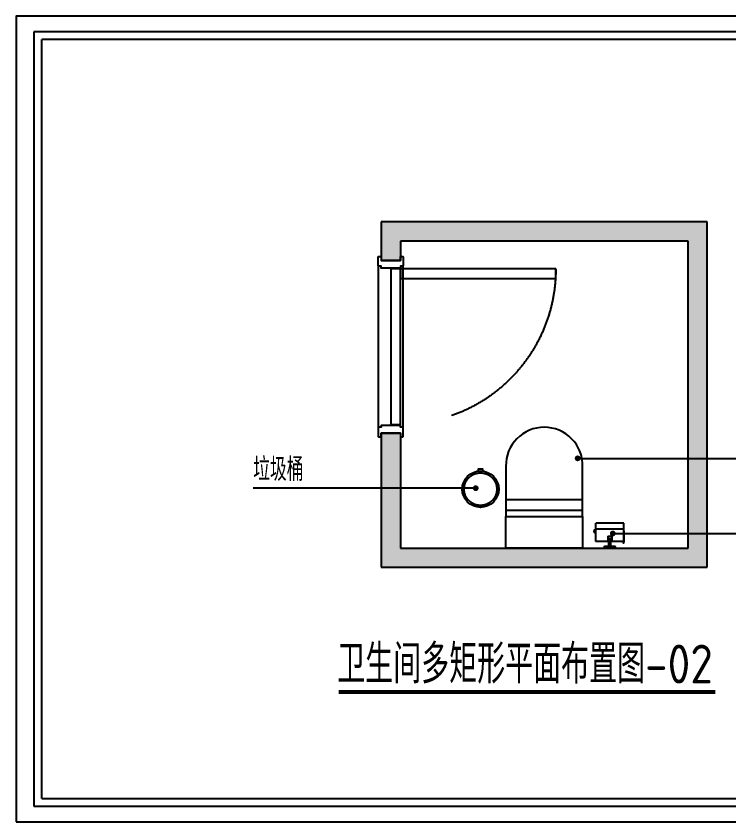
# Model space of a CAD drawing. Extents: x 23971 to 232415, y -48119 to 67869.
# Drawn here: x 189660 to 193375, y -2178 to 2022 of the extents above; entities that cross this region are included whole.
import ezdxf

# ---------------------------------------------------------------- set-up
doc = ezdxf.new("R2010")
doc.units = 0
doc.header["$LTSCALE"] = 1000
doc.header["$MEASUREMENT"] = 0
doc.linetypes.add('DASHED', pattern=[0.75, 0.5, -0.25])
for name, color, linetype in [('A-rc 混凝土墙', 255, 'Continuous'), ('A-WINDOW-门窗', 153, 'Continuous'), ('D-door门', 42, 'Continuous'), ('D-门套', 42, 'Continuous'), ('DIM_SYMB', 3, 'Continuous'), ('PM-家具', 146, 'Continuous'), ('PUB_DIM', 3, 'Continuous'), ('PUB_TEXT', 7, 'Continuous'), ('活动家具', 7, 'Continuous')]:
    doc.layers.add(name, color=color, linetype=linetype)
doc.styles.add('_TCH_DIM', font='SIMPLEX', dxfattribs={"bigfont": 'GBCBIG'})
doc.styles.get("Standard").update_dxf_attribs({"font": 'gbenor.shx', "bigfont": 'gbcbig.shx'})
doc.dimstyles.new('ISO-25', dxfattribs={"dimtxt": 2.5, "dimasz": 2.5, "dimexe": 1.25, "dimexo": 0.625, "dimtad": 1, "dimtxsty": 'Standard', "dimcen": 2.5, "dimadec": 0, "dimazin": 0, "dimtfac": 1, "dimtmove": 0, "dimatfit": 3, "dimfxl": 1, "dimarcsym": 0})

# ---------------------------------------------------------------- blocks, each defined once
blk = doc.blocks.new('dgdfgf45242')
at = {"layer": 'A-WINDOW-门窗', "color": 250, "linetype": 'DASHED', "ltscale": 2}
for points in [[(19048.8, 7603.3), (19892.8, 7603.3)], [(19892.8, 7473.3), (19048.8, 7473.3)]]:
    blk.add_lwpolyline(points, dxfattribs=at)
at = {"layer": 'A-WINDOW-门窗', "color": 250, "linetype": 'DASHED', "ltscale": 2, "elevation": 0}
blk.add_lwpolyline([(19115.8, 6678.3), (19065.8, 6678.3), (19065.8, 7488.3), (19115.8, 7488.3), (19115.8, 7478.3), (19115.8, 7478.3), (19115.8, 6688.3), (19115.8, 6688.3), (19115.8, 6678.3)], dxfattribs=at)
at = {"layer": 'A-WINDOW-门窗', "color": 250, "linetype": 'DASHED', "ltscale": 2}
blk.add_arc((19065.8, 7488.3, 0), 810, 270, 0, dxfattribs=at)
at = {"layer": 'D-door门', "ltscale": 0.5, "elevation": 0}
blk.add_lwpolyline([(19875.8, 7538.3), (19875.8, 7488.3), (19065.8, 7488.3), (19065.8, 7538.3), (19075.8, 7538.3), (19075.8, 7538.3), (19865.8, 7538.3), (19865.8, 7538.3), (19875.8, 7538.3)], dxfattribs=at)
at = {"layer": 'D-门套', "lineweight": 25}
for points in [[(19000.8, 7488.3), (19000.8, 7475.3), (19002.8, 7473.3), (19048.8, 7473.3), (19050.8, 7475.3), (19050.8, 7488.3), (19060.8, 7488.3), (19060.8, 7588.3), (19050.8, 7588.3), (19050.8, 7601.3), (19048.8, 7603.3), (19002.8, 7603.3), (19000.8, 7601.3), (19000.8, 7588.3), (19020.8, 7588.3), (19020.8, 7488.3), (19000.8, 7488.3)], [(19940.8, 7488.3), (19940.8, 7475.3), (19938.8, 7473.3), (19892.8, 7473.3), (19890.8, 7475.3), (19890.8, 7488.3), (19880.8, 7488.3), (19880.8, 7588.3), (19890.8, 7588.3), (19890.8, 7601.3), (19892.8, 7603.3), (19938.8, 7603.3), (19940.8, 7601.3), (19940.8, 7588.3), (19920.8, 7588.3), (19920.8, 7488.3), (19940.8, 7488.3)]]:
    blk.add_lwpolyline(points, dxfattribs=at)
blk = doc.blocks.new('20kuang')
at = {"color": 251}
for p, q in [((-187899.8, 32554.2), (-193665.6, 32554.2)), ((-193665.6, 32554.2), (-193665.6, 28516.8)), ((-193665.6, 28516.8), (-187899.8, 28516.8))]:
    blk.add_line(p, q, dxfattribs=at)
for p, q in [((-187940.5, 32513.5), (-193624.9, 32513.5)), ((-193624.9, 28557.5), (-193624.9, 32513.5)), ((-193624.9, 28557.5), (-187940.5, 28557.5))]:
    blk.add_line(p, q)
blk.add_lwpolyline([(-193758.5, 28435.5), (-187818.5, 28435.5), (-187818.5, 32635.5), (-193758.5, 32635.5)], close=True)
blk = doc.blocks.new('matong1')
at = {"color": 250, "linetype": 'DASHED', "ltscale": 2}
blk.add_line((-160656.7, -26288.4), (-160256.7, -26288.4), dxfattribs=at)
blk.add_line((-160256.7, -26343.1), (-160656.7, -26343.1))
blk.add_lwpolyline([(-160656.7, -26113.2, -0.418231), (-160456.7, -25910.4, -0.418231), (-160256.7, -26113.2), (-160256.7, -26376), (-160656.7, -26376), (-160656.7, -26113.2)], format="xyb")
blk.add_lwpolyline([(-160656.7, -26540.4), (-160256.7, -26540.4), (-160256.7, -26376), (-160656.7, -26376)], close=True)
blk = doc.blocks.new('lajitong')
at = {"layer": 'A-WINDOW-门窗', "color": 250, "linetype": 'DASHED', "ltscale": 2}
blk.add_circle((-145482.4, -22437.2), 85, dxfattribs=at)
at = {"layer": 'PM-家具'}
blk.add_lwpolyline([(-145494.3, -22531.5), (-145494.3, -22541.7), (-145470.5, -22541.7), (-145470.5, -22531.5)], dxfattribs=at)
blk.add_circle((-145482.4, -22437.2), 95, dxfattribs=at)

msp = doc.modelspace()

# ---------------------------------------------------------------- hatches: boundary and pattern name
at = {"layer": '活动家具'}
h = msp.add_hatch(dxfattribs=at)
h.set_pattern_fill('钢筋混凝土', color=251, scale=10, angle=180)
h.set_pattern_definition([(225, (336646.695, 43155.953), (17.6776695, -17.6776695), []), (230, (336646.695, 43155.95), (-71.726018, 6.275213), [7.5, -82.5]), (175, (336646.695, 43155.95), (13.875133, -75.219213), [6, -66]), (280.4514, (336640.72, 43156.476), (-57.850938, -68.943954), [6.37402, -70.11421]), (226.1842, (336646.695, 43135.95), (-106.724105, 16.5519), [11.25, -123.75]), (276.6356, (336637.8, 43137.33), (-93.46627, -97.41179), [9.56103, -105.1713]), (171.1842, (336646.7, 43135.95), (-93.466195, -97.41186), [9, -99]), (201, (336636.695, 43140.95), (-59.690705, 40.26189), [7.5, -82.5]), (146, (336636.695, 43140.95), (-24.331533, -72.515005), [6, -66]), (251.4514, (336631.72, 43144.31), (-84.022263, -32.25305), [6.37402, -70.11421]), (217.5, (336646.695, 43155.953), (-1.2159855, -33.2893854), [0, -65.2, 0, -67, 0, -66.25]), (187.5, (336646.695, 43155.953), (-26.306954, -39.441171), [0, -38.2, 0, -63.7, 0, -25.25]), (147.5, (336668.995, 43155.953), (-53.3822436, 2.255487), [0, -25, 0, -78, 0, -103.5]), (137.5, (336678.995, 43155.953), (-58.318617, -10.010498), [0, -32.5, 0, -51.8, 0, -73.5])])
h.paths.add_polyline_path([(193262.7, 949), (191562.7, 949), (191562.7, 749), (191662.7, 749), (191662.7, 849), (193162.7, 849), (193162.7, -751), (191662.7, -751), (191662.7, -151), (191562.7, -151), (191562.7, -851), (193262.7, -851)])

# ---------------------------------------------------------------- linework, layer by layer
at = {"layer": 'A-rc 混凝土墙'}
for p, q in [((191562.7, 949), (191562.7, 749)), ((193262.7, 949), (191562.7, 949)), ((193262.7, -851), (193262.7, 949)), ((191662.7, 849), (191662.7, 749)), ((193162.7, 849), (191662.7, 849)), ((193162.7, -751), (193162.7, 849)), ((191662.7, 749), (191562.7, 749)), ((191562.7, -151), (191562.7, -851)), ((191662.7, -151), (191562.7, -151)), ((191662.7, -151), (191662.7, -751)), ((191662.7, -751), (193162.7, -751)), ((191562.7, -851), (193262.7, -851))]:
    msp.add_line(p, q, dxfattribs=at)
at = {"layer": 'A-WINDOW-门窗', "color": 250, "linetype": 'DASHED', "ltscale": 2}
msp.add_line((192681.9, -651.1), (192826.9, -651.1), dxfattribs=at)
at = {"layer": 'DIM_SYMB', "const_width": 21}
msp.add_lwpolyline([(191341.5, -1501.3), (193305.1, -1501.3)], dxfattribs=at)
at = {"layer": 'PM-家具'}
for p, q in [((192681.9, -717), (192681.9, -621)), ((192826.9, -621), (192681.9, -621)), ((192826.9, -717), (192826.9, -621)), ((192671.9, -659.6), (192671.9, -664.9)), ((192681.9, -669.9), (192676.9, -669.9)), ((192677.9, -659.6), (192677.9, -660.9)), ((192680.9, -663.9), (192681.9, -663.9)), ((192829.1, -721.9), (192829.1, -664.9)), ((192744.4, -689.5), (192744.4, -717)), ((192744.4, -689.5), (192764.4, -689.5)), ((192744.4, -708), (192749.4, -708)), ((192744.4, -714), (192749.4, -714)), ((192749.4, -741), (192749.4, -701)), ((192749.4, -701), (192759.4, -701)), ((192759.4, -741), (192759.4, -701)), ((192759.4, -708), (192764.4, -708)), ((192759.4, -714), (192764.4, -714)), ((192764.4, -689.5), (192764.4, -717)), ((192744.4, -717), (192681.9, -717)), ((192781.9, -743), (192726.9, -743)), ((192826.9, -717), (192764.4, -717)), ((192823.1, -721.9), (192823.1, -717))]:
    msp.add_line(p, q, dxfattribs=at)
msp.add_lwpolyline([(192726.9, -751), (192726.9, -743, -0.414214), (192728.9, -741), (192779.9, -741, -0.414214), (192781.9, -743), (192781.9, -751)], format="xyb", close=True, dxfattribs=at)
for centre, radius, start, end in [((192674.9, -659.6), 3, 0, 180), ((192676.9, -664.9), 5, 180, 270), ((192680.9, -660.9), 3, 180, 270), ((192826.1, -664.9), 3, 0, 73.8987), ((192826.1, -721.9), 3, 180, 0)]:
    msp.add_arc(centre, radius, start, end, dxfattribs=at)

# ---------------------------------------------------------------- block references
at = {"color": 146}
msp.add_blockref('20kuang', (383418.7, -30613.5), dxfattribs=at)
at = {"xscale": -1, "rotation": 90}
msp.add_blockref('dgdfgf45242', (199151, 19769.8), dxfattribs=at)
at = {"layer": 'PM-家具', "xscale": -1}
msp.add_blockref('matong1', (31956, 25789.4), dxfattribs=at)
at = {"layer": 'PM-家具', "color": 146, "rotation": 180}
msp.add_blockref('lajitong', (46598, -22880.7), dxfattribs=at)

# ---------------------------------------------------------------- texts
at = {"layer": 'PUB_TEXT', "style": '_TCH_DIM'}
msp.add_text('垃圾桶', height=121.53, dxfattribs=at).set_placement((190895.7, -400.8))
at = {"layer": 'PUB_TEXT'}
msp.add_text('卫生间多矩形平面布置图-02', height=202.553, dxfattribs=at).set_placement((191333.8, -1456.5))

# ---------------------------------------------------------------- leaders
at = {"layer": 'PUB_DIM'}
for points in [[(192586.9, -283), (193800.8, -283)], [(192055.8, -438.6), (190895.7, -438.6)], [(192770.1, -674.8), (193811.6, -674.8)]]:
    msp.add_leader(points, dimstyle='ISO-25', override={"dimscale": 0, "dimasz": 120, "dimtad": 0, "dimldrblk": 'DotSmall', "dimfxl": 100, "dimfxlon": 1, "dimarcsym": 1}, dxfattribs=at)

doc.saveas('drawing.dxf')
